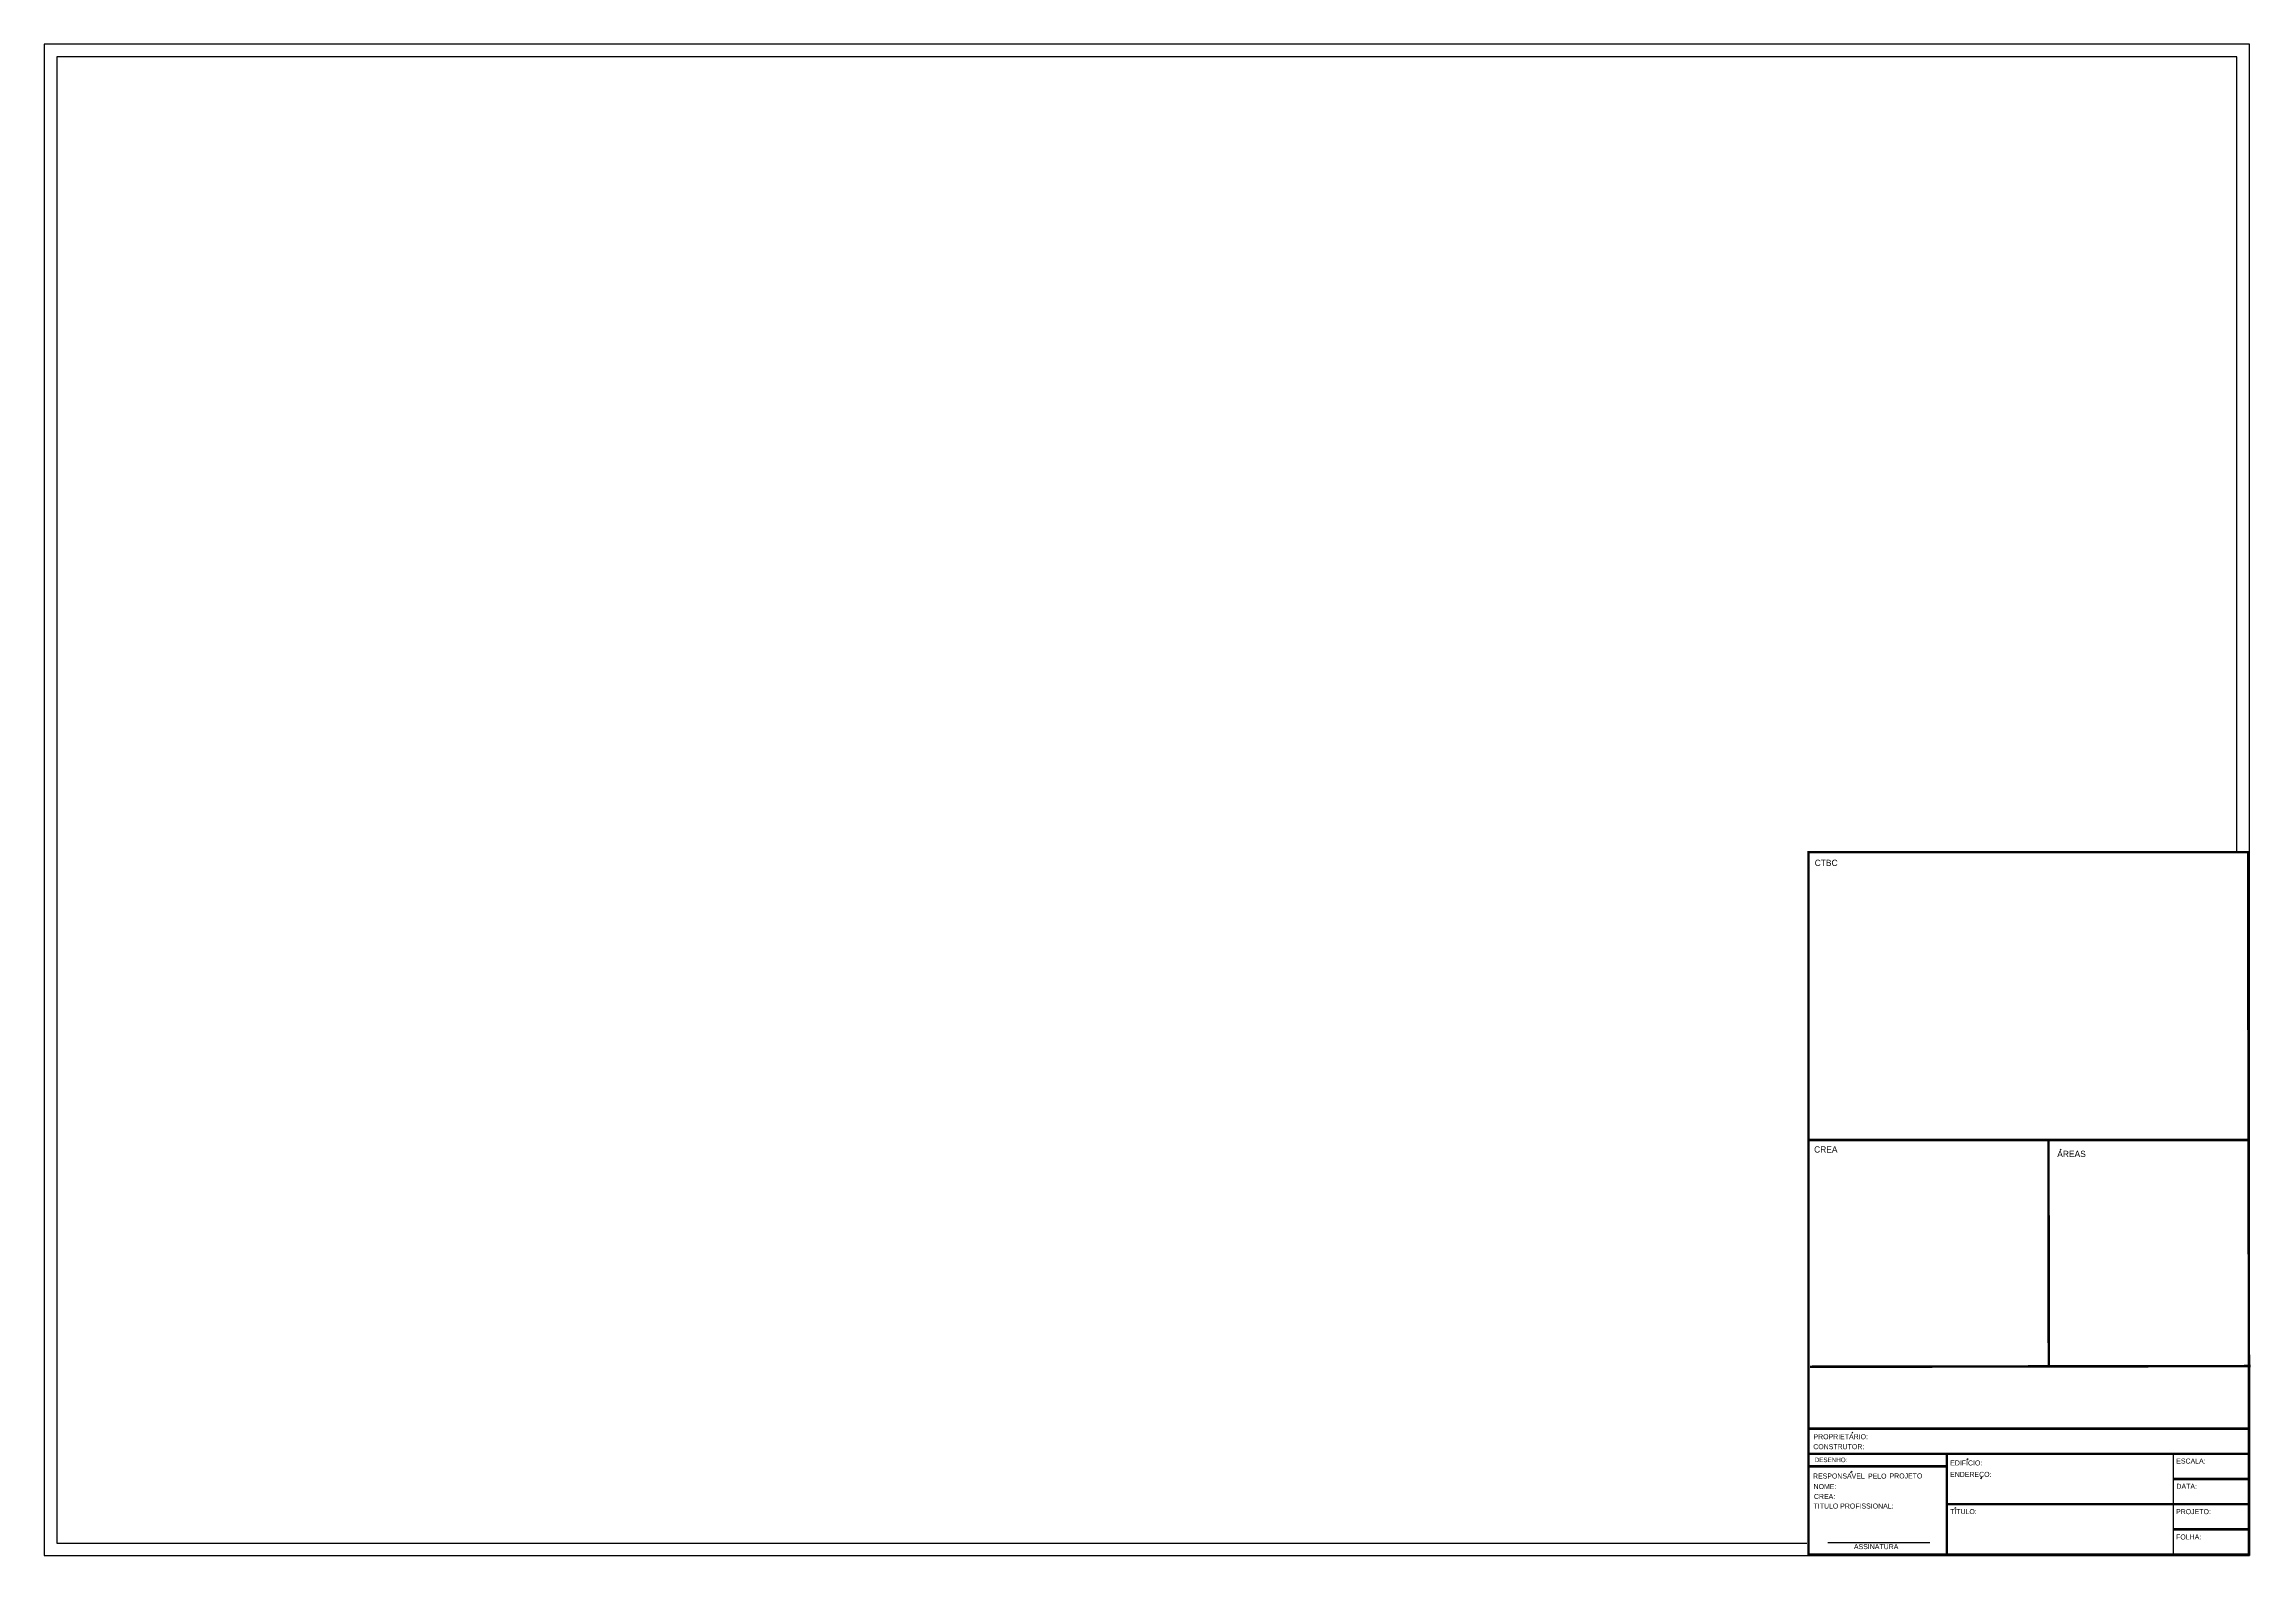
# Model space of a CAD drawing. Extents: x 0 to 49155, y 0 to 14200.
# Drawn here: x 0 to 0.877, y 0 to 0.6 of the extents above; entities outside this region: 1.
import ezdxf

# ---------------------------------------------------------------- set-up
doc = ezdxf.new("R2010")
doc.units = 0
doc.header["$LTSCALE"] = 200
doc.layers.add('DETALHES-DIVERSOS', color=7, linetype='CONTINUOUS')

msp = doc.modelspace()

# ---------------------------------------------------------------- linework, layer by layer
at = {"layer": 'DETALHES-DIVERSOS', "color": 0}
for p, q in [((0.80073, 0.16091), (0.8012, 0.16132)), ((0.71809, 0.04868), (0.71848, 0.04913)), ((0.70078, 0.04043), (0.70078, 0.03543)), ((0.76371, 0.03823), (0.76416, 0.03856)), ((0.84578, 0.00043), (0.84578, 0.04043)), ((0.87578, 0.04043), (0.87578, 0.03043)), ((0.71747, 0.03304), (0.71813, 0.03359)), ((0.76964, 0.03131), (0.76909, 0.03042)), ((0.75894, 0.01882), (0.75949, 0.01915))]:
    msp.add_line(p, q, dxfattribs=at)
for points, const_width in [([(49152.12628, 14197.10765)], 5), ([(0.70078, 0.05043), (0.70078, 0.27926), (0.87544, 0.27926), (0.87578, 0.05043)], 0.001), ([(0.70112, 0.16498), (0.87561, 0.16498)], 0.001), ([(0.79612, 0.16498), (0.79625, 0.07513)], 0.001), ([(0.70145, 0.07498), (0.8764, 0.07525)], 0.001), ([(0.70078, 0.05043), (0.70078, 0.00043)], 0.001), ([(0.70078, 0.05043), (0.87578, 0.05043)], 0.001), ([(0.87578, 0.05043), (0.87578, 0.00043)], 0.001), ([(0.70078, 0.04043), (0.87578, 0.04043)], 0.001), ([(0.70078, 0.03543), (0.75578, 0.03543)], 0.001), ([(0.75578, 0.00043), (0.75578, 0.04043)], 0.001), ([(0.87578, 0.03043), (0.84578, 0.03043)], 0.001), ([(0.84578, 0.02043), (0.75578, 0.02043)], 0.001), ([(0.87578, 0.02043), (0.84578, 0.02043)], 0.001), ([(0.87578, 0.01043), (0.84578, 0.01043)], 0.001), ([(0.70029, 0.00043), (0.75578, 0.00043)], 0.001), ([(0.75578, 0.00043), (0.84578, 0.00043)], 0.001), ([(0.87627, 0.00043), (0.84578, 0.00043)], 0.001)]:
    msp.add_lwpolyline(points, dxfattribs=dict(at, const_width=const_width))
msp.add_lwpolyline([(0, 0), (0.876, 0), (0.876, 0.6), (0, 0.6)], close=True, dxfattribs=at)
for points in [[(0.871, 0.27983), (0.871, 0.595), (0.005, 0.595), (0.005, 0.005)], [(0.005, 0.005), (0.70018, 0.005)], [(0.70848, 0.00524), (0.74895, 0.00524)]]:
    msp.add_lwpolyline(points, dxfattribs=at)

# ---------------------------------------------------------------- texts
for s, height, p in [('CTBC', 0.0025, (0.70327, 0.27376)), ('CREA', 0.0025, (0.70303, 0.16)), ('AREAS', 0.0025, (0.79961, 0.15822)), ('CONSTRUTOR:', 0.002, (0.7027, 0.04226)), ('PROPRIETARIO:', 0.002, (0.70278, 0.04621)), ('DESENHO:', 0.0018, (0.70327, 0.03711)), ('EDIFICIO:', 0.002, (0.7571, 0.0358)), ('ESCALA:', 0.002, (0.84688, 0.03654)), ('RESPONSAVEL', 0.002, (0.70259, 0.03061)), ('NOME:', 0.002, (0.70282, 0.02643)), ('PELO', 0.002, (0.72443, 0.03057)), ('PROJETO', 0.002, (0.73299, 0.03064)), ('ENDERECO:', 0.002, (0.75707, 0.03126)), ('DATA:', 0.002, (0.84696, 0.02653)), ('TITULO PROFISSIONAL:', 0.002, (0.70282, 0.01869)), ('CREA:', 0.002, (0.70296, 0.02249)), ('TITULO:', 0.002, (0.75706, 0.0165)), ('PROJETO:', 0.002, (0.84681, 0.01647)), ('ASSINATURA', 0.002, (0.71885, 0.00258)), ('FOLHA:', 0.002, (0.84683, 0.00641))]:
    msp.add_text(s, height=height, dxfattribs=at).set_placement(p)

doc.saveas('drawing.dxf')
